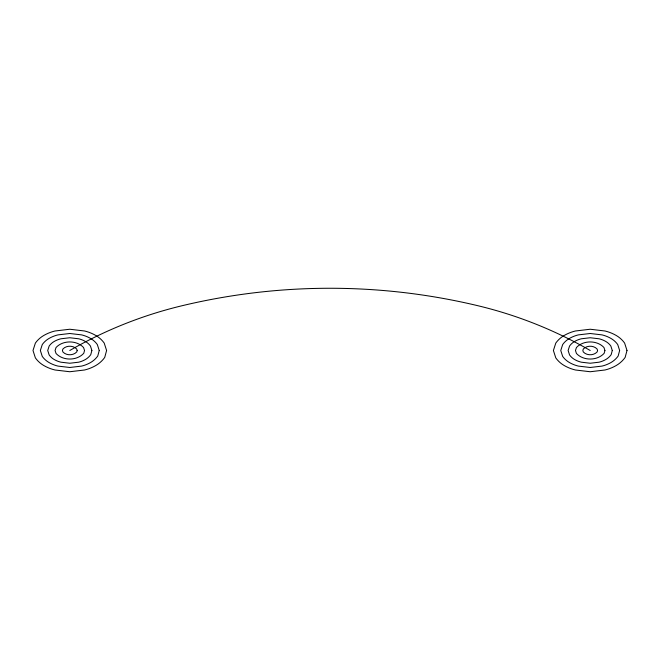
<?xml version="1.0" encoding="UTF-8"?>
<svg xmlns="http://www.w3.org/2000/svg" width="660" height="660" viewBox="0 0 660 660"><rect width="100%" height="100%" fill="white"/><g stroke="black" fill="none" stroke-linecap="round" stroke-linejoin="round"><path stroke-width="0.99" d="M69.795 350.493A420.502 420.502 0 0 1 182.243 305.687A635.266 635.266 0 0 1 477.757 305.687A420.502 420.502 0 0 1 590.205 350.493M77.154 350.493L76.783 351.879C73.367 355.682 66.379 355.732 62.915 351.978L62.436 350.493L62.915 349.008C66.346 345.287 73.252 345.287 76.684 349.008L77.154 350.493M84.521 350.493L83.77 353.273C76.931 360.88 62.964 360.979 56.034 353.463L55.077 350.493L56.034 347.523C62.89 340.082 76.709 340.082 83.564 347.523L84.521 350.493M91.88 350.493L90.758 354.659A17.102 17.102 0 0 1 85.412 359.502A25.228 25.228 0 0 1 78.664 362.191L69.795 363.239L60.934 362.191A25.228 25.228 0 0 1 54.186 359.502A16.112 16.112 0 0 1 49.153 354.94L47.718 350.493L49.153 346.038A16.112 16.112 0 0 1 54.186 341.476A25.228 25.228 0 0 1 60.934 338.786L69.795 337.747L78.664 338.786A25.228 25.228 0 0 1 85.412 341.476A16.112 16.112 0 0 1 90.445 346.038L91.88 350.493M99.239 350.493L97.746 356.053A22.811 22.811 0 0 1 90.618 362.505A33.643 33.643 0 0 1 81.617 366.094L69.795 367.488L57.981 366.094A33.643 33.643 0 0 1 48.98 362.505A21.483 21.483 0 0 1 42.273 356.425L40.359 350.493L42.273 344.553A21.483 21.483 0 0 1 48.98 338.473A33.643 33.643 0 0 1 57.981 334.884L69.795 333.498L81.617 334.884A33.643 33.643 0 0 1 90.618 338.473A21.483 21.483 0 0 1 97.325 344.553L99.239 350.493M106.598 350.493L104.725 357.439A28.512 28.512 0 0 1 95.816 365.516A42.05 42.05 0 0 1 84.571 369.996L69.795 371.737L55.019 369.996A42.05 42.05 0 0 1 43.774 365.516A26.845 26.845 0 0 1 35.384 357.91L33 350.493L35.384 343.068A26.845 26.845 0 0 1 43.774 335.47A42.05 42.05 0 0 1 55.019 330.99L69.795 329.241L84.571 330.99A42.05 42.05 0 0 1 95.816 335.47A26.845 26.845 0 0 1 104.206 343.068L106.598 350.493M597.564 350.493L597.184 351.879C593.769 355.682 586.789 355.732 583.316 351.978L582.846 350.493L583.316 349.008C586.748 345.287 593.654 345.287 597.086 349.008L597.564 350.493M604.923 350.493L604.172 353.273C597.333 360.88 583.374 360.979 576.436 353.463L575.479 350.493L576.436 347.523C583.291 340.082 597.11 340.082 603.966 347.523L604.923 350.493M612.282 350.493L611.16 354.659A17.102 17.102 0 0 1 605.814 359.502A25.228 25.228 0 0 1 599.065 362.191L590.205 363.239L581.336 362.191A25.228 25.228 0 0 1 574.588 359.502A16.112 16.112 0 0 1 569.555 354.94L568.12 350.493L569.555 346.038A16.112 16.112 0 0 1 574.588 341.476A25.228 25.228 0 0 1 581.336 338.786L590.205 337.747L599.065 338.786A25.228 25.228 0 0 1 605.814 341.476A16.112 16.112 0 0 1 610.846 346.038L612.282 350.493M619.641 350.493L618.148 356.053A22.811 22.811 0 0 1 611.02 362.505A33.643 33.643 0 0 1 602.019 366.094L590.205 367.488L578.383 366.094A33.643 33.643 0 0 1 569.382 362.505A21.483 21.483 0 0 1 562.675 356.425L560.761 350.493L562.675 344.553A21.483 21.483 0 0 1 569.382 338.473A33.643 33.643 0 0 1 578.383 334.884L590.205 333.498L602.019 334.884A33.643 33.643 0 0 1 611.02 338.473A21.483 21.483 0 0 1 617.727 344.553L619.641 350.493M627 350.493L625.135 357.439A28.512 28.512 0 0 1 616.226 365.516A42.05 42.05 0 0 1 604.981 369.996L590.205 371.737L575.429 369.996A42.05 42.05 0 0 1 564.184 365.516A26.845 26.845 0 0 1 555.794 357.91L553.402 350.493L555.794 343.068A26.845 26.845 0 0 1 564.184 335.47A42.05 42.05 0 0 1 575.429 330.99L590.205 329.241L604.981 330.99A42.05 42.05 0 0 1 616.226 335.47A26.845 26.845 0 0 1 624.616 343.068L627 350.493"/></g></svg>
